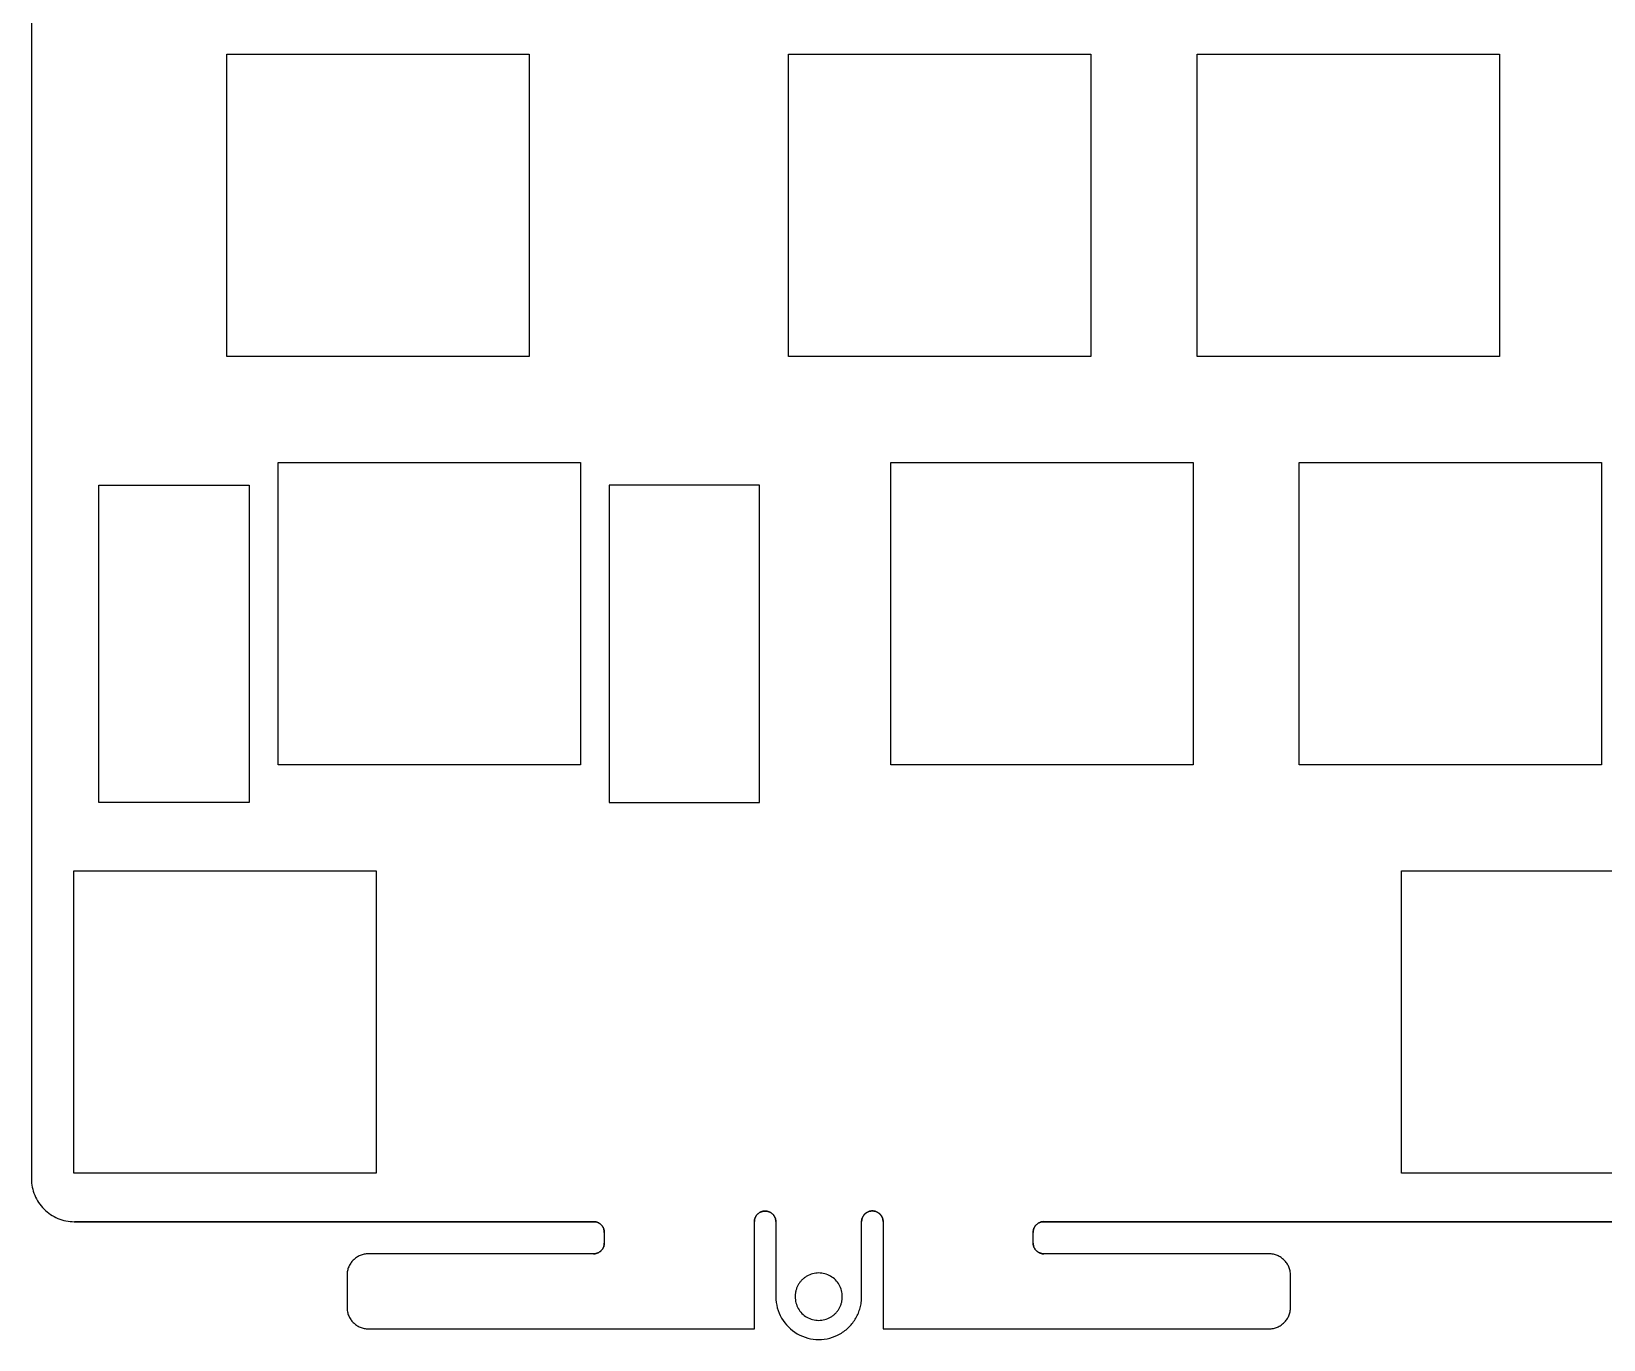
# Model space of a CAD drawing. Extents: x 138 to 423, y -449 to -343.
# Drawn here: x 138.2 to 211.5, y -449.4 to -388.3 of the extents above; entities that cross this region are included whole.
import ezdxf

# ---------------------------------------------------------------- set-up
doc = ezdxf.new("R2010")
doc.units = 0
doc.layers.add('BLACK', color=7, linetype='CONTINUOUS')

msp = doc.modelspace()

# ---------------------------------------------------------------- linework, layer by layer
at = {"layer": 'BLACK', "linetype": 'CONTINUOUS'}
for p, q in [((138.2, -350.781), (138.2, -441.852)), ((138.201, -350.781), (138.201, -441.85)), ((147.319, -403.495), (147.319, -389.395)), ((147.319, -389.395), (161.419, -389.395)), ((161.419, -389.395), (161.419, -403.495)), ((173.513, -389.395), (187.613, -389.395)), ((173.513, -403.495), (173.513, -389.395)), ((187.613, -389.395), (187.613, -403.495)), ((192.563, -403.495), (192.563, -389.395)), ((192.563, -389.395), (206.663, -389.395)), ((206.663, -389.395), (206.663, -403.495)), ((161.419, -403.495), (147.319, -403.495)), ((187.613, -403.495), (173.513, -403.495)), ((206.663, -403.495), (192.563, -403.495)), ((149.7, -408.445), (163.8, -408.445)), ((149.7, -422.545), (149.7, -408.445)), ((163.8, -408.445), (163.8, -422.545)), ((178.275, -408.445), (192.375, -408.445)), ((178.275, -422.545), (178.275, -408.445)), ((192.375, -408.445), (192.375, -422.545)), ((197.325, -422.545), (197.325, -408.445)), ((197.325, -408.445), (211.425, -408.445)), ((211.425, -408.445), (211.425, -422.545)), ((141.35, -409.495), (148.35, -409.495)), ((141.35, -424.295), (141.35, -409.495)), ((148.35, -409.495), (148.35, -424.295)), ((165.15, -409.495), (165.15, -424.295)), ((172.15, -409.495), (165.15, -409.495)), ((172.15, -424.295), (172.15, -409.495)), ((163.8, -422.545), (149.7, -422.545)), ((192.375, -422.545), (178.275, -422.545)), ((211.425, -422.545), (197.325, -422.545)), ((148.35, -424.295), (141.35, -424.295)), ((165.15, -424.295), (172.15, -424.295)), ((140.175, -427.495), (154.275, -427.495)), ((140.175, -441.595), (140.175, -427.495)), ((154.275, -427.495), (154.275, -441.595)), ((202.088, -427.495), (216.188, -427.495)), ((202.088, -441.595), (202.088, -427.495)), ((138.2, -441.852), (138.202, -441.951)), ((138.2, -441.852), (138.202, -441.951)), ((138.202, -441.951), (138.21, -442.049)), ((138.202, -441.951), (138.21, -442.049)), ((138.21, -442.049), (138.222, -442.147)), ((138.21, -442.049), (138.222, -442.147)), ((154.275, -441.595), (140.175, -441.595)), ((216.188, -441.595), (202.088, -441.595)), ((138.222, -442.147), (138.239, -442.244)), ((138.222, -442.147), (138.239, -442.244)), ((138.239, -442.244), (138.26, -442.339)), ((138.239, -442.244), (138.26, -442.339)), ((138.26, -442.339), (138.286, -442.433)), ((138.26, -442.339), (138.286, -442.433)), ((138.286, -442.433), (138.317, -442.526)), ((138.286, -442.433), (138.317, -442.526)), ((138.317, -442.526), (138.352, -442.617)), ((138.317, -442.526), (138.352, -442.617)), ((138.352, -442.617), (138.392, -442.706)), ((138.352, -442.617), (138.392, -442.706)), ((138.392, -442.706), (138.436, -442.793)), ((138.392, -442.706), (138.436, -442.793)), ((138.436, -442.793), (138.484, -442.878)), ((138.436, -442.793), (138.484, -442.878)), ((138.484, -442.878), (138.536, -442.961)), ((138.484, -442.878), (138.536, -442.961)), ((138.536, -442.961), (138.592, -443.041)), ((138.536, -442.961), (138.592, -443.041)), ((138.592, -443.041), (138.653, -443.119)), ((138.592, -443.041), (138.653, -443.119)), ((138.653, -443.119), (138.717, -443.194)), ((138.653, -443.119), (138.717, -443.194)), ((138.717, -443.194), (138.786, -443.266)), ((138.717, -443.194), (138.786, -443.266)), ((138.786, -443.266), (138.858, -443.334)), ((138.786, -443.266), (138.858, -443.334)), ((138.858, -443.334), (138.932, -443.399)), ((138.858, -443.334), (138.932, -443.399)), ((138.932, -443.399), (139.01, -443.459)), ((138.932, -443.399), (139.01, -443.459)), ((139.01, -443.459), (139.09, -443.516)), ((139.01, -443.459), (139.09, -443.516)), ((139.09, -443.516), (139.173, -443.568)), ((139.09, -443.516), (139.173, -443.568)), ((139.173, -443.568), (139.258, -443.616)), ((139.173, -443.568), (139.258, -443.616)), ((171.991, -443.594), (172.004, -443.574)), ((172.004, -443.574), (171.991, -443.594)), ((172.018, -443.554), (172.004, -443.574)), ((172.004, -443.574), (172.018, -443.554)), ((172.018, -443.554), (172.033, -443.536)), ((172.033, -443.536), (172.018, -443.554)), ((172.033, -443.536), (172.049, -443.518)), ((172.049, -443.518), (172.033, -443.536)), ((172.049, -443.518), (172.065, -443.501)), ((172.066, -443.501), (172.049, -443.518)), ((172.065, -443.501), (172.083, -443.484)), ((172.083, -443.484), (172.066, -443.501)), ((172.083, -443.484), (172.101, -443.469)), ((172.101, -443.469), (172.083, -443.484)), ((172.12, -443.454), (172.101, -443.469)), ((172.101, -443.469), (172.12, -443.454)), ((172.12, -443.454), (172.139, -443.44)), ((172.139, -443.44), (172.12, -443.454)), ((172.139, -443.44), (172.159, -443.427)), ((172.16, -443.428), (172.139, -443.44)), ((172.159, -443.427), (172.18, -443.416)), ((172.18, -443.416), (172.16, -443.428)), ((172.202, -443.405), (172.18, -443.416)), ((172.18, -443.416), (172.202, -443.405)), ((172.224, -443.395), (172.202, -443.405)), ((172.202, -443.405), (172.224, -443.395)), ((172.246, -443.386), (172.224, -443.395)), ((172.224, -443.395), (172.246, -443.386)), ((172.27, -443.378), (172.246, -443.386)), ((172.246, -443.386), (172.269, -443.378)), ((172.269, -443.378), (172.293, -443.372)), ((172.293, -443.372), (172.27, -443.378)), ((172.317, -443.366), (172.293, -443.372)), ((172.293, -443.372), (172.317, -443.366)), ((172.342, -443.362), (172.317, -443.366)), ((172.317, -443.366), (172.341, -443.362)), ((172.341, -443.362), (172.366, -443.359)), ((172.366, -443.359), (172.342, -443.362)), ((172.392, -443.357), (172.366, -443.359)), ((172.366, -443.359), (172.391, -443.357)), ((172.391, -443.357), (172.417, -443.356)), ((172.417, -443.356), (172.392, -443.357)), ((172.417, -443.356), (172.443, -443.357)), ((172.443, -443.357), (172.417, -443.356)), ((172.443, -443.357), (172.468, -443.359)), ((172.468, -443.359), (172.443, -443.357)), ((172.493, -443.362), (172.468, -443.359)), ((172.468, -443.359), (172.493, -443.362)), ((172.493, -443.362), (172.517, -443.366)), ((172.517, -443.366), (172.493, -443.362)), ((172.517, -443.366), (172.541, -443.372)), ((172.541, -443.372), (172.517, -443.366)), ((172.565, -443.378), (172.541, -443.372)), ((172.541, -443.372), (172.565, -443.378)), ((172.565, -443.378), (172.588, -443.386)), ((172.588, -443.386), (172.565, -443.378)), ((172.61, -443.395), (172.588, -443.386)), ((172.588, -443.386), (172.61, -443.395)), ((172.632, -443.405), (172.61, -443.395)), ((172.61, -443.395), (172.632, -443.405)), ((172.654, -443.416), (172.632, -443.405)), ((172.632, -443.405), (172.654, -443.416)), ((172.675, -443.428), (172.654, -443.416)), ((172.654, -443.416), (172.675, -443.427)), ((172.675, -443.427), (172.695, -443.44)), ((172.695, -443.44), (172.675, -443.428)), ((172.695, -443.44), (172.714, -443.454)), ((172.714, -443.454), (172.695, -443.44)), ((172.714, -443.454), (172.733, -443.469)), ((172.733, -443.469), (172.714, -443.454)), ((172.751, -443.484), (172.733, -443.469)), ((172.733, -443.469), (172.751, -443.484)), ((172.769, -443.501), (172.751, -443.484)), ((172.751, -443.484), (172.769, -443.501)), ((172.769, -443.501), (172.785, -443.518)), ((172.785, -443.518), (172.769, -443.501)), ((172.801, -443.536), (172.785, -443.518)), ((172.785, -443.518), (172.801, -443.536)), ((172.801, -443.536), (172.816, -443.554)), ((172.816, -443.554), (172.801, -443.536)), ((172.816, -443.554), (172.83, -443.574)), ((172.83, -443.574), (172.816, -443.554)), ((172.843, -443.594), (172.83, -443.574)), ((172.83, -443.574), (172.843, -443.594)), ((176.984, -443.6), (177.001, -443.573)), ((177.001, -443.573), (176.992, -443.587)), ((177.001, -443.573), (177.02, -443.547)), ((177.01, -443.56), (177.001, -443.573)), ((177.02, -443.547), (177.01, -443.56)), ((177.02, -443.547), (177.041, -443.521)), ((177.03, -443.534), (177.02, -443.547)), ((177.041, -443.522), (177.03, -443.534)), ((177.041, -443.521), (177.063, -443.498)), ((177.051, -443.509), (177.041, -443.522)), ((177.063, -443.498), (177.051, -443.509)), ((177.063, -443.498), (177.087, -443.475)), ((177.074, -443.486), (177.063, -443.498)), ((177.087, -443.475), (177.074, -443.486)), ((177.087, -443.475), (177.112, -443.454)), ((177.099, -443.465), (177.087, -443.475)), ((177.112, -443.454), (177.099, -443.465)), ((177.112, -443.454), (177.139, -443.435)), ((177.125, -443.445), (177.112, -443.454)), ((177.139, -443.435), (177.125, -443.445)), ((177.139, -443.435), (177.167, -443.417)), ((177.153, -443.426), (177.139, -443.435)), ((177.167, -443.418), (177.153, -443.426)), ((177.197, -443.402), (177.167, -443.418)), ((177.167, -443.417), (177.197, -443.402)), ((177.197, -443.402), (177.227, -443.388)), ((177.227, -443.388), (177.197, -443.402)), ((177.227, -443.388), (177.257, -443.377)), ((177.257, -443.377), (177.227, -443.388)), ((177.289, -443.367), (177.257, -443.377)), ((177.257, -443.377), (177.289, -443.367)), ((177.289, -443.367), (177.32, -443.36)), ((177.32, -443.36), (177.289, -443.367)), ((177.353, -443.355), (177.32, -443.36)), ((177.32, -443.36), (177.353, -443.355)), ((177.353, -443.355), (177.385, -443.352)), ((177.385, -443.352), (177.353, -443.355)), ((177.385, -443.352), (177.417, -443.35)), ((177.417, -443.351), (177.385, -443.352)), ((177.417, -443.35), (177.449, -443.352)), ((177.449, -443.352), (177.417, -443.351)), ((177.482, -443.355), (177.449, -443.352)), ((177.449, -443.352), (177.482, -443.355)), ((177.482, -443.355), (177.514, -443.36)), ((177.514, -443.36), (177.482, -443.355)), ((177.514, -443.36), (177.545, -443.367)), ((177.545, -443.367), (177.514, -443.36)), ((177.577, -443.377), (177.545, -443.367)), ((177.545, -443.367), (177.577, -443.377)), ((177.608, -443.388), (177.577, -443.377)), ((177.577, -443.377), (177.608, -443.388)), ((177.608, -443.388), (177.638, -443.402)), ((177.638, -443.402), (177.608, -443.388)), ((177.638, -443.402), (177.667, -443.417)), ((177.667, -443.418), (177.638, -443.402)), ((177.667, -443.417), (177.681, -443.426)), ((177.695, -443.435), (177.667, -443.418)), ((177.681, -443.426), (177.695, -443.435)), ((177.695, -443.435), (177.709, -443.444)), ((177.722, -443.454), (177.695, -443.435)), ((177.709, -443.444), (177.722, -443.454)), ((177.748, -443.475), (177.722, -443.454)), ((177.722, -443.454), (177.735, -443.465)), ((177.735, -443.465), (177.748, -443.475)), ((177.748, -443.475), (177.76, -443.486)), ((177.771, -443.498), (177.748, -443.475)), ((177.76, -443.486), (177.771, -443.498)), ((177.771, -443.498), (177.783, -443.509)), ((177.794, -443.522), (177.771, -443.498)), ((177.783, -443.509), (177.794, -443.521)), ((177.794, -443.521), (177.804, -443.534)), ((177.814, -443.547), (177.794, -443.522)), ((177.804, -443.534), (177.814, -443.547)), ((177.814, -443.547), (177.824, -443.56)), ((177.833, -443.573), (177.814, -443.547)), ((177.824, -443.56), (177.833, -443.573)), ((177.85, -443.601), (177.833, -443.573)), ((177.833, -443.573), (177.842, -443.587)), ((139.258, -443.616), (139.345, -443.66)), ((139.258, -443.616), (139.345, -443.66)), ((139.345, -443.66), (139.435, -443.699)), ((139.345, -443.66), (139.435, -443.699)), ((139.435, -443.699), (139.526, -443.734)), ((139.435, -443.699), (139.526, -443.734)), ((139.526, -443.734), (139.618, -443.765)), ((139.526, -443.734), (139.618, -443.765)), ((139.618, -443.765), (139.712, -443.791)), ((139.618, -443.765), (139.712, -443.791)), ((139.712, -443.791), (139.808, -443.813)), ((139.712, -443.791), (139.808, -443.813)), ((139.808, -443.813), (139.905, -443.83)), ((139.808, -443.813), (139.905, -443.83)), ((139.905, -443.83), (140.002, -443.842)), ((139.905, -443.83), (140.002, -443.842)), ((140.002, -443.842), (140.101, -443.849)), ((140.002, -443.842), (140.101, -443.849)), ((140.101, -443.849), (140.2, -443.852)), ((140.101, -443.849), (140.2, -443.852)), ((140.2, -443.852), (164.417, -443.852)), ((140.201, -443.851), (164.418, -443.851)), ((164.417, -443.852), (164.443, -443.852)), ((164.443, -443.852), (164.417, -443.852)), ((164.443, -443.852), (164.468, -443.854)), ((164.468, -443.854), (164.443, -443.852)), ((164.468, -443.854), (164.493, -443.857)), ((164.493, -443.857), (164.468, -443.854)), ((164.518, -443.862), (164.493, -443.857)), ((164.493, -443.857), (164.518, -443.862)), ((164.542, -443.867), (164.518, -443.862)), ((164.518, -443.862), (164.542, -443.867)), ((164.542, -443.867), (164.566, -443.874)), ((164.566, -443.874), (164.542, -443.867)), ((164.566, -443.874), (164.589, -443.882)), ((164.589, -443.882), (164.566, -443.874)), ((164.589, -443.882), (164.612, -443.891)), ((164.612, -443.891), (164.589, -443.882)), ((164.612, -443.891), (164.634, -443.901)), ((164.634, -443.901), (164.612, -443.891)), ((164.655, -443.912), (164.634, -443.901)), ((164.634, -443.901), (164.655, -443.912)), ((164.655, -443.912), (164.676, -443.924)), ((164.676, -443.924), (164.655, -443.912)), ((164.697, -443.937), (164.676, -443.924)), ((164.676, -443.924), (164.696, -443.937)), ((164.696, -443.937), (164.716, -443.951)), ((164.716, -443.951), (164.697, -443.937)), ((164.716, -443.951), (164.735, -443.966)), ((164.735, -443.966), (164.716, -443.951)), ((164.735, -443.966), (164.753, -443.981)), ((164.753, -443.981), (164.735, -443.966)), ((164.753, -443.981), (164.77, -443.998)), ((164.771, -443.998), (164.753, -443.981)), ((164.77, -443.998), (164.787, -444.015)), ((164.787, -444.015), (164.771, -443.998)), ((164.803, -444.033), (164.787, -444.015)), ((164.787, -444.015), (164.803, -444.033)), ((164.818, -444.052), (164.803, -444.033)), ((164.803, -444.033), (164.818, -444.052)), ((164.818, -444.052), (164.832, -444.072)), ((164.832, -444.072), (164.818, -444.052)), ((164.845, -444.092), (164.832, -444.072)), ((164.832, -444.072), (164.845, -444.092)), ((164.857, -444.113), (164.845, -444.092)), ((164.845, -444.092), (164.857, -444.113)), ((164.868, -444.135), (164.857, -444.113)), ((164.857, -444.113), (164.868, -444.135)), ((164.868, -444.135), (164.878, -444.157)), ((164.878, -444.157), (164.868, -444.135)), ((164.878, -444.157), (164.887, -444.18)), ((164.887, -444.18), (164.878, -444.157)), ((164.895, -444.203), (164.887, -444.18)), ((164.887, -444.18), (164.894, -444.203)), ((164.894, -444.203), (164.901, -444.227)), ((164.901, -444.227), (164.895, -444.203)), ((164.901, -444.227), (164.907, -444.251)), ((164.907, -444.251), (164.901, -444.227)), ((164.911, -444.275), (164.907, -444.251)), ((164.907, -444.251), (164.911, -444.275)), ((164.915, -444.3), (164.911, -444.275)), ((164.911, -444.275), (164.914, -444.3)), ((164.914, -444.3), (164.916, -444.326)), ((164.916, -444.326), (164.915, -444.3)), ((171.917, -443.85), (171.918, -443.825)), ((171.918, -443.825), (171.917, -443.851)), ((171.917, -448.85), (171.917, -443.85)), ((171.917, -448.851), (171.917, -443.851)), ((171.92, -443.8), (171.918, -443.825)), ((171.918, -443.825), (171.92, -443.8)), ((171.92, -443.8), (171.924, -443.775)), ((171.924, -443.775), (171.92, -443.8)), ((171.928, -443.751), (171.924, -443.775)), ((171.924, -443.775), (171.928, -443.751)), ((171.934, -443.727), (171.928, -443.751)), ((171.928, -443.751), (171.934, -443.727)), ((171.934, -443.727), (171.941, -443.703)), ((171.941, -443.703), (171.934, -443.727)), ((171.941, -443.703), (171.949, -443.68)), ((171.949, -443.68), (171.941, -443.703)), ((171.949, -443.68), (171.958, -443.658)), ((171.958, -443.658), (171.949, -443.68)), ((171.968, -443.636), (171.958, -443.658)), ((171.958, -443.658), (171.968, -443.636)), ((171.968, -443.636), (171.979, -443.614)), ((171.979, -443.615), (171.968, -443.636)), ((171.979, -443.614), (171.991, -443.594)), ((171.991, -443.594), (171.979, -443.615)), ((172.855, -443.615), (172.843, -443.594)), ((172.843, -443.594), (172.855, -443.614)), ((172.855, -443.614), (172.866, -443.636)), ((172.866, -443.636), (172.855, -443.615)), ((172.866, -443.636), (172.876, -443.658)), ((172.876, -443.658), (172.866, -443.636)), ((172.885, -443.68), (172.876, -443.658)), ((172.876, -443.658), (172.885, -443.68)), ((172.893, -443.703), (172.885, -443.68)), ((172.885, -443.68), (172.893, -443.703)), ((172.9, -443.727), (172.893, -443.703)), ((172.893, -443.703), (172.9, -443.727)), ((172.9, -443.727), (172.906, -443.751)), ((172.906, -443.751), (172.9, -443.727)), ((172.906, -443.751), (172.91, -443.775)), ((172.911, -443.775), (172.906, -443.751)), ((172.91, -443.775), (172.914, -443.8)), ((172.914, -443.8), (172.911, -443.775)), ((172.916, -443.825), (172.914, -443.8)), ((172.914, -443.8), (172.916, -443.825)), ((172.916, -443.825), (172.917, -443.85)), ((172.917, -443.851), (172.916, -443.825)), ((172.917, -443.85), (172.917, -447.351)), ((172.917, -443.851), (172.917, -447.351)), ((176.917, -443.85), (176.918, -443.817)), ((176.918, -443.817), (176.917, -443.834)), ((176.917, -443.834), (176.917, -443.851)), ((176.917, -447.351), (176.917, -443.85)), ((176.917, -447.351), (176.917, -443.851)), ((176.918, -443.817), (176.921, -443.784)), ((176.92, -443.801), (176.918, -443.817)), ((176.922, -443.784), (176.92, -443.801)), ((176.921, -443.784), (176.927, -443.752)), ((176.924, -443.768), (176.922, -443.784)), ((176.927, -443.752), (176.924, -443.768)), ((176.927, -443.752), (176.934, -443.72)), ((176.93, -443.736), (176.927, -443.752)), ((176.934, -443.72), (176.93, -443.736)), ((176.934, -443.72), (176.944, -443.689)), ((176.939, -443.704), (176.934, -443.72)), ((176.944, -443.689), (176.939, -443.704)), ((176.944, -443.689), (176.955, -443.658)), ((176.949, -443.674), (176.944, -443.689)), ((176.955, -443.659), (176.949, -443.674)), ((176.955, -443.658), (176.969, -443.629)), ((176.962, -443.644), (176.955, -443.659)), ((176.969, -443.629), (176.962, -443.644)), ((176.969, -443.629), (176.984, -443.6)), ((176.976, -443.615), (176.969, -443.629)), ((176.984, -443.601), (176.976, -443.615)), ((176.992, -443.587), (176.984, -443.601)), ((177.842, -443.587), (177.85, -443.6)), ((177.85, -443.6), (177.858, -443.615)), ((177.865, -443.629), (177.85, -443.601)), ((177.858, -443.615), (177.865, -443.629)), ((177.865, -443.629), (177.872, -443.644)), ((177.879, -443.659), (177.865, -443.629)), ((177.872, -443.644), (177.879, -443.658)), ((177.879, -443.658), (177.885, -443.674)), ((177.89, -443.689), (177.879, -443.659)), ((177.885, -443.674), (177.89, -443.689)), ((177.89, -443.689), (177.895, -443.704)), ((177.9, -443.72), (177.89, -443.689)), ((177.895, -443.704), (177.9, -443.72)), ((177.9, -443.72), (177.904, -443.736)), ((177.907, -443.752), (177.9, -443.72)), ((177.904, -443.736), (177.907, -443.752)), ((177.913, -443.784), (177.907, -443.752)), ((177.907, -443.752), (177.91, -443.768)), ((177.91, -443.768), (177.913, -443.784)), ((177.913, -443.784), (177.915, -443.801)), ((177.916, -443.817), (177.913, -443.784)), ((177.915, -443.801), (177.916, -443.817)), ((177.917, -443.851), (177.916, -443.817)), ((177.916, -443.817), (177.917, -443.834)), ((177.917, -443.834), (177.917, -443.85)), ((177.917, -443.85), (177.917, -448.85)), ((177.917, -443.851), (177.917, -448.851)), ((184.918, -444.326), (184.92, -444.3)), ((184.92, -444.3), (184.918, -444.326)), ((184.923, -444.275), (184.92, -444.3)), ((184.92, -444.3), (184.923, -444.275)), ((184.923, -444.275), (184.927, -444.251)), ((184.927, -444.251), (184.923, -444.275)), ((184.933, -444.226), (184.927, -444.251)), ((184.927, -444.251), (184.933, -444.227)), ((184.933, -444.227), (184.94, -444.203)), ((184.939, -444.203), (184.933, -444.226)), ((184.947, -444.179), (184.939, -444.203)), ((184.94, -444.203), (184.947, -444.18)), ((184.956, -444.157), (184.947, -444.179)), ((184.947, -444.18), (184.956, -444.157)), ((184.966, -444.135), (184.956, -444.157)), ((184.956, -444.157), (184.966, -444.135)), ((184.966, -444.135), (184.978, -444.113)), ((184.977, -444.113), (184.966, -444.135)), ((184.989, -444.092), (184.977, -444.113)), ((184.978, -444.113), (184.99, -444.092)), ((185.002, -444.072), (184.989, -444.092)), ((184.99, -444.092), (185.003, -444.072)), ((185.016, -444.052), (185.002, -444.072)), ((185.003, -444.072), (185.016, -444.052)), ((185.031, -444.033), (185.016, -444.052)), ((185.016, -444.052), (185.031, -444.033)), ((185.031, -444.033), (185.047, -444.015)), ((185.047, -444.015), (185.031, -444.033)), ((185.063, -443.998), (185.047, -444.015)), ((185.047, -444.015), (185.064, -443.998)), ((185.081, -443.981), (185.063, -443.998)), ((185.064, -443.998), (185.081, -443.981)), ((185.099, -443.966), (185.081, -443.981)), ((185.081, -443.981), (185.099, -443.966)), ((185.118, -443.951), (185.099, -443.966)), ((185.099, -443.966), (185.118, -443.951)), ((185.118, -443.951), (185.138, -443.937)), ((185.137, -443.937), (185.118, -443.951)), ((185.158, -443.924), (185.137, -443.937)), ((185.138, -443.937), (185.158, -443.924)), ((185.179, -443.912), (185.158, -443.924)), ((185.158, -443.924), (185.179, -443.912)), ((185.179, -443.912), (185.2, -443.901)), ((185.2, -443.901), (185.179, -443.912)), ((185.2, -443.901), (185.223, -443.891)), ((185.222, -443.891), (185.2, -443.901)), ((185.245, -443.882), (185.222, -443.891)), ((185.223, -443.891), (185.245, -443.882)), ((185.245, -443.882), (185.268, -443.874)), ((185.268, -443.874), (185.245, -443.882)), ((185.268, -443.874), (185.292, -443.867)), ((185.292, -443.867), (185.268, -443.874)), ((185.316, -443.862), (185.292, -443.867)), ((185.292, -443.867), (185.316, -443.862)), ((185.341, -443.857), (185.316, -443.862)), ((185.316, -443.862), (185.341, -443.857)), ((185.341, -443.857), (185.366, -443.854)), ((185.366, -443.854), (185.341, -443.857)), ((185.366, -443.854), (185.391, -443.852)), ((185.391, -443.852), (185.366, -443.854)), ((185.417, -443.851), (185.391, -443.852)), ((185.391, -443.852), (185.417, -443.852)), ((185.417, -443.852), (230.45, -443.852)), ((185.418, -443.851), (230.45, -443.851)), ((164.868, -445.067), (164.878, -445.045)), ((164.878, -445.045), (164.868, -445.067)), ((164.887, -445.022), (164.878, -445.045)), ((164.878, -445.045), (164.887, -445.022)), ((164.894, -444.999), (164.887, -445.022)), ((164.887, -445.022), (164.895, -444.999)), ((164.901, -444.975), (164.894, -444.999)), ((164.895, -444.999), (164.901, -444.975)), ((164.901, -444.975), (164.907, -444.951)), ((164.907, -444.951), (164.901, -444.975)), ((164.907, -444.951), (164.911, -444.927)), ((164.911, -444.927), (164.907, -444.951)), ((164.911, -444.927), (164.915, -444.902)), ((164.914, -444.902), (164.911, -444.927)), ((164.916, -444.876), (164.914, -444.902)), ((164.915, -444.902), (164.916, -444.876)), ((164.916, -444.326), (164.917, -444.351)), ((164.917, -444.351), (164.916, -444.326)), ((164.916, -444.876), (164.917, -444.851)), ((164.917, -444.851), (164.916, -444.876)), ((164.917, -444.351), (164.917, -444.851)), ((164.918, -444.351), (164.918, -444.851)), ((184.917, -444.351), (184.918, -444.326)), ((184.918, -444.326), (184.917, -444.351)), ((184.917, -444.851), (184.917, -444.351)), ((184.918, -444.876), (184.917, -444.851)), ((184.917, -444.851), (184.918, -444.876)), ((184.918, -444.851), (184.918, -444.351)), ((184.92, -444.902), (184.918, -444.876)), ((184.918, -444.876), (184.92, -444.902)), ((184.92, -444.902), (184.923, -444.927)), ((184.923, -444.927), (184.92, -444.902)), ((184.927, -444.951), (184.923, -444.927)), ((184.923, -444.927), (184.927, -444.951)), ((184.927, -444.951), (184.933, -444.975)), ((184.933, -444.975), (184.927, -444.951)), ((184.933, -444.975), (184.939, -444.999)), ((184.94, -444.999), (184.933, -444.975)), ((184.939, -444.999), (184.947, -445.022)), ((184.947, -445.022), (184.94, -444.999)), ((184.947, -445.022), (184.956, -445.045)), ((184.956, -445.045), (184.947, -445.022)), ((184.956, -445.045), (184.966, -445.067)), ((184.966, -445.067), (184.956, -445.045)), ((153.116, -445.752), (153.088, -445.791)), ((153.116, -445.752), (153.088, -445.791)), ((153.145, -445.714), (153.116, -445.752)), ((153.145, -445.714), (153.116, -445.752)), ((153.177, -445.678), (153.145, -445.714)), ((153.177, -445.678), (153.145, -445.714)), ((153.21, -445.643), (153.177, -445.678)), ((153.21, -445.643), (153.177, -445.678)), ((153.245, -445.61), (153.21, -445.643)), ((153.245, -445.61), (153.21, -445.643)), ((153.281, -445.579), (153.245, -445.61)), ((153.281, -445.579), (153.245, -445.61)), ((153.319, -445.549), (153.281, -445.579)), ((153.319, -445.549), (153.281, -445.579)), ((153.358, -445.521), (153.319, -445.549)), ((153.358, -445.521), (153.319, -445.549)), ((153.398, -445.495), (153.358, -445.521)), ((153.399, -445.495), (153.358, -445.521)), ((153.44, -445.471), (153.398, -445.495)), ((153.44, -445.471), (153.399, -445.495)), ((153.483, -445.449), (153.44, -445.471)), ((153.484, -445.449), (153.44, -445.471)), ((153.528, -445.429), (153.483, -445.449)), ((153.528, -445.429), (153.484, -445.449)), ((153.573, -445.411), (153.528, -445.429)), ((153.573, -445.411), (153.528, -445.429)), ((153.62, -445.395), (153.573, -445.411)), ((153.62, -445.395), (153.573, -445.411)), ((153.667, -445.382), (153.62, -445.395)), ((153.667, -445.382), (153.62, -445.395)), ((153.715, -445.371), (153.667, -445.382)), ((153.716, -445.371), (153.667, -445.382)), ((153.765, -445.362), (153.715, -445.371)), ((153.765, -445.362), (153.716, -445.371)), ((153.815, -445.356), (153.765, -445.362)), ((153.815, -445.356), (153.765, -445.362)), ((153.866, -445.352), (153.815, -445.356)), ((153.866, -445.352), (153.815, -445.356)), ((153.917, -445.351), (153.866, -445.352)), ((153.917, -445.351), (153.866, -445.352)), ((164.417, -445.351), (153.917, -445.351)), ((164.418, -445.351), (153.917, -445.351)), ((164.443, -445.35), (164.417, -445.351)), ((164.417, -445.351), (164.443, -445.35)), ((164.468, -445.348), (164.443, -445.35)), ((164.443, -445.35), (164.468, -445.348)), ((164.468, -445.348), (164.493, -445.345)), ((164.493, -445.345), (164.468, -445.348)), ((164.493, -445.345), (164.518, -445.34)), ((164.518, -445.34), (164.493, -445.345)), ((164.518, -445.34), (164.542, -445.335)), ((164.542, -445.335), (164.518, -445.34)), ((164.566, -445.328), (164.542, -445.335)), ((164.542, -445.335), (164.566, -445.328)), ((164.566, -445.328), (164.589, -445.32)), ((164.589, -445.32), (164.566, -445.328)), ((164.612, -445.311), (164.589, -445.32)), ((164.589, -445.32), (164.612, -445.311)), ((164.634, -445.301), (164.612, -445.311)), ((164.612, -445.311), (164.634, -445.301)), ((164.655, -445.29), (164.634, -445.301)), ((164.634, -445.301), (164.655, -445.29)), ((164.676, -445.278), (164.655, -445.29)), ((164.655, -445.29), (164.676, -445.278)), ((164.676, -445.278), (164.697, -445.265)), ((164.696, -445.265), (164.676, -445.278)), ((164.716, -445.251), (164.696, -445.265)), ((164.697, -445.265), (164.716, -445.251)), ((164.735, -445.236), (164.716, -445.251)), ((164.716, -445.251), (164.735, -445.236)), ((164.735, -445.236), (164.753, -445.221)), ((164.753, -445.221), (164.735, -445.236)), ((164.77, -445.204), (164.753, -445.221)), ((164.753, -445.221), (164.771, -445.204)), ((164.787, -445.187), (164.77, -445.204)), ((164.771, -445.204), (164.787, -445.187)), ((164.787, -445.187), (164.803, -445.169)), ((164.803, -445.169), (164.787, -445.187)), ((164.818, -445.15), (164.803, -445.169)), ((164.803, -445.169), (164.818, -445.15)), ((164.818, -445.15), (164.832, -445.13)), ((164.832, -445.13), (164.818, -445.15)), ((164.832, -445.13), (164.845, -445.11)), ((164.845, -445.11), (164.832, -445.13)), ((164.845, -445.11), (164.857, -445.089)), ((164.857, -445.089), (164.845, -445.11)), ((164.868, -445.067), (164.857, -445.089)), ((164.857, -445.089), (164.868, -445.067)), ((184.978, -445.089), (184.966, -445.067)), ((184.966, -445.067), (184.977, -445.089)), ((184.977, -445.089), (184.989, -445.11)), ((184.99, -445.11), (184.978, -445.089)), ((184.989, -445.11), (185.002, -445.13)), ((185.003, -445.13), (184.99, -445.11)), ((185.002, -445.13), (185.016, -445.15)), ((185.016, -445.15), (185.003, -445.13)), ((185.016, -445.15), (185.031, -445.169)), ((185.031, -445.169), (185.016, -445.15)), ((185.031, -445.169), (185.047, -445.187)), ((185.047, -445.187), (185.031, -445.169)), ((185.064, -445.204), (185.047, -445.187)), ((185.047, -445.187), (185.063, -445.204)), ((185.063, -445.204), (185.081, -445.221)), ((185.081, -445.221), (185.064, -445.204)), ((185.081, -445.221), (185.099, -445.236)), ((185.099, -445.236), (185.081, -445.221)), ((185.118, -445.251), (185.099, -445.236)), ((185.099, -445.236), (185.118, -445.251)), ((185.118, -445.251), (185.137, -445.265)), ((185.138, -445.265), (185.118, -445.251)), ((185.137, -445.265), (185.158, -445.278)), ((185.158, -445.278), (185.138, -445.265)), ((185.158, -445.278), (185.179, -445.29)), ((185.179, -445.29), (185.158, -445.278)), ((185.179, -445.29), (185.2, -445.301)), ((185.2, -445.301), (185.179, -445.29)), ((185.223, -445.311), (185.2, -445.301)), ((185.2, -445.301), (185.222, -445.311)), ((185.222, -445.311), (185.245, -445.32)), ((185.245, -445.32), (185.223, -445.311)), ((185.268, -445.328), (185.245, -445.32)), ((185.245, -445.32), (185.268, -445.328)), ((185.268, -445.328), (185.292, -445.335)), ((185.292, -445.335), (185.268, -445.328)), ((185.292, -445.335), (185.316, -445.34)), ((185.316, -445.34), (185.292, -445.335)), ((185.341, -445.345), (185.316, -445.34)), ((185.316, -445.34), (185.341, -445.345)), ((185.341, -445.345), (185.366, -445.348)), ((185.366, -445.348), (185.341, -445.345)), ((185.366, -445.348), (185.391, -445.35)), ((185.391, -445.35), (185.366, -445.348)), ((185.417, -445.351), (185.391, -445.35)), ((185.391, -445.35), (185.417, -445.351)), ((195.917, -445.351), (185.417, -445.351)), ((195.917, -445.351), (185.418, -445.351)), ((195.969, -445.352), (195.917, -445.351)), ((195.969, -445.352), (195.917, -445.351)), ((196.02, -445.356), (195.969, -445.352)), ((196.02, -445.356), (195.969, -445.352)), ((196.07, -445.362), (196.02, -445.356)), ((196.07, -445.362), (196.02, -445.356)), ((196.119, -445.371), (196.07, -445.362)), ((196.119, -445.371), (196.07, -445.362)), ((196.167, -445.382), (196.119, -445.371)), ((196.167, -445.382), (196.119, -445.371)), ((196.215, -445.396), (196.167, -445.382)), ((196.215, -445.396), (196.167, -445.382)), ((196.261, -445.411), (196.215, -445.396)), ((196.261, -445.411), (196.215, -445.396)), ((196.306, -445.429), (196.261, -445.411)), ((196.306, -445.429), (196.261, -445.411)), ((196.351, -445.449), (196.306, -445.429)), ((196.351, -445.449), (196.306, -445.429)), ((196.394, -445.471), (196.351, -445.449)), ((196.394, -445.471), (196.351, -445.449)), ((196.436, -445.495), (196.394, -445.471)), ((196.436, -445.495), (196.394, -445.471)), ((196.476, -445.521), (196.436, -445.495)), ((196.476, -445.521), (196.436, -445.495)), ((196.516, -445.549), (196.476, -445.521)), ((196.516, -445.549), (196.476, -445.521)), ((196.553, -445.579), (196.516, -445.549)), ((196.553, -445.579), (196.516, -445.549)), ((196.59, -445.61), (196.553, -445.579)), ((196.59, -445.61), (196.553, -445.579)), ((196.624, -445.644), (196.59, -445.61)), ((196.624, -445.643), (196.59, -445.61)), ((196.657, -445.678), (196.624, -445.643)), ((196.657, -445.678), (196.624, -445.644)), ((196.689, -445.715), (196.657, -445.678)), ((196.689, -445.714), (196.657, -445.678)), ((196.718, -445.752), (196.689, -445.714)), ((196.718, -445.752), (196.689, -445.715)), ((196.746, -445.791), (196.718, -445.752)), ((196.746, -445.792), (196.718, -445.752)), ((152.918, -446.299), (152.917, -446.35)), ((152.918, -446.299), (152.917, -446.35)), ((152.917, -446.35), (152.917, -447.85)), ((152.917, -446.351), (152.917, -447.851)), ((152.922, -446.248), (152.918, -446.299)), ((152.922, -446.248), (152.918, -446.299)), ((152.929, -446.198), (152.922, -446.248)), ((152.929, -446.198), (152.922, -446.248)), ((152.937, -446.149), (152.929, -446.198)), ((152.937, -446.149), (152.929, -446.198)), ((152.949, -446.101), (152.937, -446.149)), ((152.949, -446.101), (152.937, -446.149)), ((152.962, -446.053), (152.949, -446.101)), ((152.962, -446.053), (152.949, -446.101)), ((152.978, -446.007), (152.962, -446.053)), ((152.978, -446.007), (152.962, -446.053)), ((152.996, -445.961), (152.978, -446.007)), ((152.996, -445.961), (152.978, -446.007)), ((153.016, -445.917), (152.996, -445.961)), ((153.016, -445.917), (152.996, -445.961)), ((153.038, -445.874), (153.016, -445.917)), ((153.038, -445.874), (153.016, -445.917)), ((153.062, -445.832), (153.038, -445.874)), ((153.062, -445.832), (153.038, -445.874)), ((153.088, -445.791), (153.062, -445.832)), ((153.088, -445.791), (153.062, -445.832)), ((174.216, -446.499), (174.188, -446.522)), ((174.216, -446.499), (174.188, -446.522)), ((174.244, -446.476), (174.216, -446.499)), ((174.244, -446.476), (174.216, -446.499)), ((174.274, -446.454), (174.244, -446.476)), ((174.274, -446.454), (174.244, -446.476)), ((174.303, -446.433), (174.274, -446.454)), ((174.303, -446.433), (174.274, -446.454)), ((174.334, -446.414), (174.303, -446.433)), ((174.334, -446.414), (174.303, -446.433)), ((174.366, -446.395), (174.334, -446.414)), ((174.366, -446.395), (174.334, -446.414)), ((174.431, -446.36), (174.366, -446.395)), ((174.431, -446.36), (174.366, -446.395)), ((174.497, -446.33), (174.431, -446.36)), ((174.497, -446.33), (174.431, -446.36)), ((174.565, -446.304), (174.497, -446.33)), ((174.565, -446.304), (174.497, -446.33)), ((174.634, -446.283), (174.565, -446.304)), ((174.634, -446.283), (174.565, -446.304)), ((174.704, -446.267), (174.634, -446.283)), ((174.704, -446.267), (174.634, -446.283)), ((174.775, -446.256), (174.704, -446.267)), ((174.775, -446.256), (174.704, -446.267)), ((174.846, -446.249), (174.775, -446.256)), ((174.846, -446.249), (174.775, -446.256)), ((174.917, -446.246), (174.846, -446.249)), ((174.917, -446.246), (174.846, -446.249)), ((174.988, -446.249), (174.917, -446.246)), ((174.988, -446.249), (174.917, -446.246)), ((175.059, -446.256), (174.988, -446.249)), ((175.059, -446.256), (174.988, -446.249)), ((175.13, -446.267), (175.059, -446.256)), ((175.13, -446.267), (175.059, -446.256)), ((175.2, -446.283), (175.13, -446.267)), ((175.2, -446.283), (175.13, -446.267)), ((175.269, -446.304), (175.2, -446.283)), ((175.269, -446.304), (175.2, -446.283)), ((175.337, -446.33), (175.269, -446.304)), ((175.337, -446.33), (175.269, -446.304)), ((175.403, -446.36), (175.337, -446.33)), ((175.403, -446.36), (175.337, -446.33)), ((175.468, -446.394), (175.403, -446.36)), ((175.468, -446.394), (175.403, -446.36)), ((175.53, -446.433), (175.468, -446.394)), ((175.53, -446.433), (175.468, -446.394)), ((175.59, -446.476), (175.53, -446.433)), ((175.59, -446.476), (175.53, -446.433)), ((175.645, -446.522), (175.59, -446.476)), ((175.645, -446.522), (175.59, -446.476)), ((196.772, -445.832), (196.746, -445.791)), ((196.772, -445.832), (196.746, -445.792)), ((196.796, -445.874), (196.772, -445.832)), ((196.796, -445.874), (196.772, -445.832)), ((196.818, -445.917), (196.796, -445.874)), ((196.818, -445.917), (196.796, -445.874)), ((196.839, -445.961), (196.818, -445.917)), ((196.839, -445.961), (196.818, -445.917)), ((196.856, -446.007), (196.839, -445.961)), ((196.856, -446.007), (196.839, -445.961)), ((196.872, -446.053), (196.856, -446.007)), ((196.872, -446.053), (196.856, -446.007)), ((196.886, -446.101), (196.872, -446.053)), ((196.886, -446.101), (196.872, -446.053)), ((196.897, -446.149), (196.886, -446.101)), ((196.897, -446.149), (196.886, -446.101)), ((196.906, -446.198), (196.897, -446.149)), ((196.906, -446.198), (196.897, -446.149)), ((196.912, -446.248), (196.906, -446.198)), ((196.912, -446.248), (196.906, -446.198)), ((196.916, -446.299), (196.912, -446.248)), ((196.916, -446.299), (196.912, -446.248)), ((196.917, -446.35), (196.916, -446.299)), ((196.917, -446.351), (196.916, -446.299)), ((196.917, -447.85), (196.917, -446.35)), ((196.917, -447.851), (196.917, -446.351)), ((173.822, -447.241), (173.819, -447.277)), ((173.822, -447.241), (173.819, -447.277)), ((173.826, -447.204), (173.822, -447.241)), ((173.826, -447.204), (173.822, -447.241)), ((173.832, -447.169), (173.826, -447.204)), ((173.832, -447.169), (173.826, -447.204)), ((173.838, -447.133), (173.832, -447.169)), ((173.838, -447.133), (173.832, -447.169)), ((173.846, -447.098), (173.838, -447.133)), ((173.846, -447.098), (173.838, -447.133)), ((173.854, -447.063), (173.846, -447.098)), ((173.854, -447.063), (173.846, -447.098)), ((173.864, -447.028), (173.854, -447.063)), ((173.864, -447.028), (173.854, -447.063)), ((173.875, -446.994), (173.864, -447.028)), ((173.875, -446.994), (173.864, -447.028)), ((173.887, -446.96), (173.875, -446.994)), ((173.887, -446.96), (173.875, -446.994)), ((173.9, -446.927), (173.887, -446.96)), ((173.9, -446.927), (173.887, -446.96)), ((173.914, -446.894), (173.9, -446.927)), ((173.914, -446.894), (173.9, -446.927)), ((173.93, -446.862), (173.914, -446.894)), ((173.93, -446.862), (173.914, -446.894)), ((173.946, -446.83), (173.93, -446.862)), ((173.946, -446.83), (173.93, -446.862)), ((173.963, -446.799), (173.946, -446.83)), ((173.963, -446.799), (173.946, -446.83)), ((173.981, -446.768), (173.963, -446.799)), ((173.981, -446.768), (173.963, -446.799)), ((174.001, -446.738), (173.981, -446.768)), ((174.001, -446.738), (173.981, -446.768)), ((174.021, -446.709), (174.001, -446.738)), ((174.021, -446.709), (174.001, -446.738)), ((174.042, -446.68), (174.021, -446.709)), ((174.042, -446.68), (174.021, -446.709)), ((174.064, -446.652), (174.042, -446.68)), ((174.064, -446.652), (174.042, -446.68)), ((174.087, -446.624), (174.064, -446.652)), ((174.087, -446.624), (174.064, -446.652)), ((174.111, -446.598), (174.087, -446.624)), ((174.111, -446.598), (174.087, -446.624)), ((174.136, -446.572), (174.111, -446.598)), ((174.136, -446.572), (174.111, -446.598)), ((174.162, -446.547), (174.136, -446.572)), ((174.162, -446.547), (174.136, -446.572)), ((174.188, -446.522), (174.162, -446.547)), ((174.188, -446.522), (174.162, -446.547)), ((175.698, -446.572), (175.645, -446.522)), ((175.698, -446.572), (175.645, -446.522)), ((175.747, -446.624), (175.698, -446.572)), ((175.747, -446.624), (175.698, -446.572)), ((175.792, -446.68), (175.747, -446.624)), ((175.792, -446.68), (175.747, -446.624)), ((175.833, -446.738), (175.792, -446.68)), ((175.833, -446.738), (175.792, -446.68)), ((175.871, -446.799), (175.833, -446.738)), ((175.871, -446.799), (175.833, -446.738)), ((175.904, -446.862), (175.871, -446.799)), ((175.904, -446.862), (175.871, -446.799)), ((175.934, -446.927), (175.904, -446.862)), ((175.934, -446.927), (175.904, -446.862)), ((175.959, -446.994), (175.934, -446.927)), ((175.959, -446.994), (175.934, -446.927)), ((175.98, -447.063), (175.959, -446.994)), ((175.98, -447.063), (175.959, -446.994)), ((175.996, -447.133), (175.98, -447.063)), ((175.996, -447.133), (175.98, -447.063)), ((176.008, -447.204), (175.996, -447.133)), ((176.008, -447.204), (175.996, -447.133)), ((176.015, -447.277), (176.008, -447.204)), ((176.015, -447.277), (176.008, -447.204)), ((152.917, -447.85), (152.918, -447.902)), ((152.917, -447.85), (152.918, -447.902)), ((152.918, -447.902), (152.922, -447.953)), ((152.918, -447.902), (152.922, -447.953)), ((152.922, -447.953), (152.929, -448.003)), ((152.922, -447.953), (152.929, -448.003)), ((172.917, -447.351), (172.922, -447.484)), ((172.917, -447.351), (172.921, -447.484)), ((172.921, -447.484), (172.935, -447.615)), ((172.922, -447.484), (172.935, -447.615)), ((172.935, -447.615), (172.956, -447.745)), ((172.935, -447.615), (172.956, -447.745)), ((172.956, -447.745), (172.986, -447.872)), ((172.956, -447.745), (172.986, -447.872)), ((172.986, -447.872), (173.024, -447.997)), ((172.986, -447.872), (173.024, -447.997)), ((173.818, -447.314), (173.817, -447.351)), ((173.818, -447.314), (173.817, -447.351)), ((173.817, -447.351), (173.819, -447.424)), ((173.817, -447.351), (173.819, -447.424)), ((173.819, -447.277), (173.818, -447.314)), ((173.819, -447.277), (173.818, -447.314)), ((173.819, -447.424), (173.826, -447.497)), ((173.819, -447.424), (173.826, -447.497)), ((173.826, -447.497), (173.838, -447.568)), ((173.826, -447.497), (173.838, -447.568)), ((173.838, -447.568), (173.854, -447.638)), ((173.838, -447.568), (173.854, -447.638)), ((173.854, -447.638), (173.875, -447.707)), ((173.854, -447.638), (173.875, -447.707)), ((173.875, -447.707), (173.9, -447.774)), ((173.875, -447.707), (173.9, -447.774)), ((173.9, -447.774), (173.93, -447.839)), ((173.9, -447.774), (173.93, -447.839)), ((173.93, -447.839), (173.963, -447.902)), ((173.93, -447.839), (173.963, -447.902)), ((173.963, -447.902), (174.001, -447.963)), ((173.963, -447.902), (174.001, -447.963)), ((174.001, -447.963), (174.042, -448.021)), ((174.001, -447.963), (174.042, -448.021)), ((175.813, -447.992), (175.833, -447.963)), ((175.813, -447.992), (175.833, -447.963)), ((175.833, -447.963), (175.853, -447.933)), ((175.833, -447.963), (175.853, -447.933)), ((175.853, -447.933), (175.871, -447.902)), ((175.853, -447.933), (175.871, -447.902)), ((175.871, -447.902), (175.888, -447.871)), ((175.871, -447.902), (175.888, -447.871)), ((175.888, -447.871), (175.904, -447.839)), ((175.888, -447.871), (175.904, -447.839)), ((175.904, -447.839), (175.92, -447.807)), ((175.904, -447.839), (175.92, -447.807)), ((175.92, -447.807), (175.934, -447.774)), ((175.92, -447.807), (175.934, -447.774)), ((175.934, -447.774), (175.947, -447.741)), ((175.934, -447.774), (175.947, -447.741)), ((175.947, -447.741), (175.959, -447.707)), ((175.947, -447.741), (175.959, -447.707)), ((175.959, -447.707), (175.97, -447.673)), ((175.959, -447.707), (175.97, -447.673)), ((175.97, -447.673), (175.98, -447.638)), ((175.97, -447.673), (175.98, -447.638)), ((175.98, -447.638), (175.988, -447.603)), ((175.98, -447.638), (175.988, -447.603)), ((175.988, -447.603), (175.996, -447.568)), ((175.988, -447.603), (175.996, -447.568)), ((175.996, -447.568), (176.002, -447.533)), ((175.996, -447.568), (176.002, -447.533)), ((176.002, -447.533), (176.008, -447.497)), ((176.002, -447.533), (176.008, -447.497)), ((176.008, -447.497), (176.012, -447.46)), ((176.008, -447.497), (176.012, -447.46)), ((176.012, -447.46), (176.015, -447.424)), ((176.012, -447.46), (176.015, -447.424)), ((176.017, -447.351), (176.015, -447.277)), ((176.017, -447.351), (176.015, -447.277)), ((176.015, -447.424), (176.016, -447.387)), ((176.015, -447.424), (176.016, -447.387)), ((176.016, -447.387), (176.017, -447.351)), ((176.016, -447.387), (176.017, -447.351)), ((176.81, -447.997), (176.83, -447.935)), ((176.81, -447.997), (176.83, -447.935)), ((176.83, -447.935), (176.848, -447.872)), ((176.83, -447.935), (176.848, -447.872)), ((176.848, -447.872), (176.864, -447.809)), ((176.848, -447.872), (176.864, -447.809)), ((176.864, -447.809), (176.878, -447.745)), ((176.864, -447.809), (176.878, -447.745)), ((176.878, -447.745), (176.89, -447.681)), ((176.878, -447.745), (176.89, -447.681)), ((176.89, -447.681), (176.899, -447.615)), ((176.89, -447.681), (176.9, -447.615)), ((176.899, -447.615), (176.907, -447.55)), ((176.9, -447.615), (176.907, -447.55)), ((176.907, -447.55), (176.913, -447.484)), ((176.907, -447.55), (176.913, -447.484)), ((176.913, -447.484), (176.916, -447.417)), ((176.913, -447.484), (176.916, -447.417)), ((176.916, -447.417), (176.917, -447.351)), ((176.916, -447.417), (176.917, -447.351)), ((196.906, -448.003), (196.912, -447.953)), ((196.906, -448.003), (196.912, -447.953)), ((196.912, -447.953), (196.916, -447.902)), ((196.912, -447.953), (196.916, -447.902)), ((196.916, -447.902), (196.917, -447.85)), ((196.916, -447.902), (196.917, -447.851)), ((152.929, -448.003), (152.937, -448.052)), ((152.929, -448.003), (152.937, -448.052)), ((152.937, -448.052), (152.949, -448.1)), ((152.937, -448.052), (152.949, -448.1)), ((152.949, -448.1), (152.962, -448.148)), ((152.949, -448.1), (152.962, -448.148)), ((152.962, -448.148), (152.978, -448.194)), ((152.962, -448.148), (152.978, -448.194)), ((152.978, -448.194), (152.996, -448.24)), ((152.978, -448.194), (152.996, -448.24)), ((152.996, -448.24), (153.016, -448.284)), ((152.996, -448.24), (153.016, -448.284)), ((153.016, -448.284), (153.038, -448.327)), ((153.016, -448.284), (153.038, -448.327)), ((153.038, -448.327), (153.062, -448.369)), ((153.038, -448.327), (153.062, -448.369)), ((153.062, -448.369), (153.088, -448.41)), ((153.062, -448.369), (153.088, -448.41)), ((153.088, -448.41), (153.116, -448.449)), ((153.088, -448.41), (153.116, -448.449)), ((153.116, -448.449), (153.145, -448.487)), ((153.116, -448.449), (153.145, -448.487)), ((153.145, -448.487), (153.177, -448.523)), ((153.145, -448.487), (153.177, -448.523)), ((153.177, -448.523), (153.21, -448.558)), ((153.177, -448.523), (153.21, -448.558)), ((153.21, -448.558), (153.245, -448.591)), ((153.21, -448.558), (153.245, -448.591)), ((153.245, -448.591), (153.281, -448.622)), ((153.245, -448.591), (153.281, -448.622)), ((153.281, -448.622), (153.319, -448.652)), ((153.281, -448.622), (153.319, -448.652)), ((153.319, -448.652), (153.358, -448.68)), ((153.319, -448.652), (153.358, -448.68)), ((153.358, -448.68), (153.398, -448.706)), ((153.358, -448.68), (153.398, -448.706)), ((153.398, -448.706), (153.44, -448.73)), ((153.398, -448.706), (153.44, -448.73)), ((173.024, -447.997), (173.07, -448.118)), ((173.024, -447.997), (173.07, -448.118)), ((173.07, -448.118), (173.124, -448.236)), ((173.07, -448.118), (173.124, -448.236)), ((173.124, -448.236), (173.185, -448.351)), ((173.124, -448.236), (173.185, -448.351)), ((173.185, -448.351), (173.253, -448.461)), ((173.185, -448.351), (173.253, -448.461)), ((173.253, -448.461), (173.329, -448.566)), ((173.253, -448.461), (173.329, -448.566)), ((173.329, -448.566), (173.411, -448.667)), ((173.329, -448.566), (173.411, -448.667)), ((173.411, -448.667), (173.5, -448.762)), ((173.411, -448.667), (173.5, -448.762)), ((174.042, -448.021), (174.087, -448.077)), ((174.042, -448.021), (174.087, -448.077)), ((174.087, -448.077), (174.136, -448.129)), ((174.087, -448.077), (174.136, -448.129)), ((174.136, -448.129), (174.188, -448.179)), ((174.136, -448.129), (174.188, -448.179)), ((174.188, -448.179), (174.244, -448.225)), ((174.188, -448.179), (174.244, -448.225)), ((174.244, -448.225), (174.303, -448.268)), ((174.244, -448.225), (174.303, -448.268)), ((174.303, -448.268), (174.366, -448.307)), ((174.303, -448.268), (174.366, -448.307)), ((174.366, -448.307), (174.431, -448.341)), ((174.366, -448.307), (174.431, -448.341)), ((174.431, -448.341), (174.497, -448.371)), ((174.431, -448.341), (174.497, -448.371)), ((174.497, -448.371), (174.565, -448.397)), ((174.497, -448.371), (174.565, -448.397)), ((174.565, -448.397), (174.634, -448.418)), ((174.565, -448.397), (174.634, -448.418)), ((174.634, -448.418), (174.704, -448.434)), ((174.634, -448.418), (174.704, -448.434)), ((174.704, -448.434), (174.775, -448.445)), ((174.704, -448.434), (174.775, -448.445)), ((174.775, -448.445), (174.846, -448.452)), ((174.775, -448.445), (174.846, -448.452)), ((174.846, -448.452), (174.917, -448.455)), ((174.846, -448.452), (174.917, -448.455)), ((174.917, -448.455), (174.988, -448.452)), ((174.917, -448.455), (174.988, -448.452)), ((174.988, -448.452), (175.059, -448.445)), ((174.988, -448.452), (175.059, -448.445)), ((175.059, -448.445), (175.13, -448.434)), ((175.059, -448.445), (175.13, -448.434)), ((175.13, -448.434), (175.2, -448.418)), ((175.13, -448.434), (175.2, -448.418)), ((175.2, -448.418), (175.269, -448.397)), ((175.2, -448.418), (175.269, -448.397)), ((175.269, -448.397), (175.337, -448.371)), ((175.269, -448.397), (175.337, -448.371)), ((175.337, -448.371), (175.403, -448.341)), ((175.337, -448.371), (175.403, -448.341)), ((175.403, -448.341), (175.468, -448.307)), ((175.403, -448.341), (175.468, -448.307)), ((175.468, -448.307), (175.5, -448.288)), ((175.468, -448.307), (175.5, -448.288)), ((175.5, -448.288), (175.53, -448.268)), ((175.5, -448.288), (175.53, -448.268)), ((175.53, -448.268), (175.56, -448.247)), ((175.53, -448.268), (175.56, -448.247)), ((175.56, -448.247), (175.59, -448.225)), ((175.56, -448.247), (175.59, -448.225)), ((175.59, -448.225), (175.618, -448.202)), ((175.59, -448.225), (175.618, -448.202)), ((175.618, -448.202), (175.645, -448.179)), ((175.618, -448.202), (175.645, -448.179)), ((175.645, -448.179), (175.672, -448.154)), ((175.645, -448.179), (175.672, -448.154)), ((175.672, -448.154), (175.698, -448.129)), ((175.672, -448.154), (175.698, -448.129)), ((175.698, -448.129), (175.723, -448.103)), ((175.698, -448.129), (175.723, -448.103)), ((175.723, -448.103), (175.747, -448.077)), ((175.723, -448.103), (175.747, -448.077)), ((175.747, -448.077), (175.77, -448.049)), ((175.747, -448.077), (175.77, -448.049)), ((175.77, -448.049), (175.792, -448.021)), ((175.77, -448.049), (175.792, -448.021)), ((175.792, -448.021), (175.813, -447.992)), ((175.792, -448.021), (175.813, -447.992)), ((176.38, -448.715), (176.423, -448.667)), ((176.38, -448.715), (176.423, -448.667)), ((176.423, -448.667), (176.465, -448.617)), ((176.423, -448.667), (176.465, -448.617)), ((176.465, -448.617), (176.506, -448.566)), ((176.465, -448.617), (176.505, -448.566)), ((176.505, -448.566), (176.544, -448.514)), ((176.506, -448.566), (176.544, -448.514)), ((176.544, -448.514), (176.581, -448.461)), ((176.544, -448.514), (176.581, -448.461)), ((176.581, -448.461), (176.616, -448.406)), ((176.581, -448.461), (176.616, -448.406)), ((176.616, -448.406), (176.649, -448.351)), ((176.616, -448.406), (176.649, -448.351)), ((176.649, -448.351), (176.681, -448.294)), ((176.649, -448.351), (176.681, -448.294)), ((176.681, -448.294), (176.71, -448.236)), ((176.681, -448.294), (176.71, -448.236)), ((176.71, -448.236), (176.738, -448.178)), ((176.71, -448.236), (176.738, -448.178)), ((176.738, -448.178), (176.764, -448.118)), ((176.738, -448.178), (176.764, -448.118)), ((176.764, -448.118), (176.788, -448.058)), ((176.764, -448.118), (176.788, -448.058)), ((176.788, -448.058), (176.81, -447.997)), ((176.788, -448.058), (176.81, -447.997)), ((196.394, -448.73), (196.436, -448.706)), ((196.394, -448.73), (196.436, -448.706)), ((196.436, -448.706), (196.476, -448.68)), ((196.436, -448.706), (196.476, -448.68)), ((196.476, -448.68), (196.515, -448.652)), ((196.476, -448.68), (196.515, -448.652)), ((196.515, -448.652), (196.553, -448.622)), ((196.515, -448.652), (196.553, -448.622)), ((196.553, -448.622), (196.589, -448.591)), ((196.553, -448.622), (196.589, -448.591)), ((196.589, -448.591), (196.624, -448.558)), ((196.589, -448.591), (196.624, -448.558)), ((196.624, -448.558), (196.657, -448.523)), ((196.624, -448.558), (196.657, -448.523)), ((196.657, -448.523), (196.689, -448.487)), ((196.657, -448.523), (196.689, -448.487)), ((196.689, -448.487), (196.718, -448.449)), ((196.689, -448.487), (196.718, -448.449)), ((196.718, -448.449), (196.746, -448.41)), ((196.718, -448.449), (196.746, -448.41)), ((196.746, -448.41), (196.772, -448.369)), ((196.746, -448.41), (196.772, -448.369)), ((196.772, -448.369), (196.796, -448.327)), ((196.772, -448.369), (196.796, -448.327)), ((196.796, -448.327), (196.818, -448.284)), ((196.796, -448.327), (196.818, -448.284)), ((196.818, -448.284), (196.838, -448.24)), ((196.818, -448.284), (196.838, -448.24)), ((196.838, -448.24), (196.856, -448.194)), ((196.838, -448.24), (196.856, -448.194)), ((196.856, -448.194), (196.872, -448.148)), ((196.856, -448.194), (196.872, -448.148)), ((196.872, -448.148), (196.886, -448.1)), ((196.872, -448.148), (196.886, -448.101)), ((196.886, -448.1), (196.897, -448.052)), ((196.886, -448.101), (196.897, -448.052)), ((196.897, -448.052), (196.906, -448.003)), ((196.897, -448.052), (196.906, -448.003)), ((153.44, -448.73), (153.483, -448.752)), ((153.44, -448.73), (153.483, -448.752)), ((153.483, -448.752), (153.528, -448.772)), ((153.483, -448.752), (153.528, -448.772)), ((153.528, -448.772), (153.573, -448.79)), ((153.528, -448.772), (153.573, -448.79)), ((153.573, -448.79), (153.619, -448.805)), ((153.573, -448.79), (153.619, -448.805)), ((153.619, -448.805), (153.667, -448.819)), ((153.619, -448.805), (153.667, -448.819)), ((153.667, -448.819), (153.715, -448.83)), ((153.667, -448.819), (153.715, -448.83)), ((153.715, -448.83), (153.765, -448.839)), ((153.715, -448.83), (153.765, -448.839)), ((153.765, -448.839), (153.815, -448.845)), ((153.765, -448.839), (153.815, -448.845)), ((153.815, -448.845), (153.865, -448.849)), ((153.815, -448.845), (153.865, -448.849)), ((153.865, -448.849), (153.917, -448.85)), ((153.865, -448.849), (153.917, -448.85)), ((153.917, -448.85), (171.917, -448.85)), ((153.917, -448.851), (171.917, -448.851)), ((173.5, -448.762), (173.595, -448.851)), ((173.5, -448.762), (173.595, -448.851)), ((173.595, -448.851), (173.697, -448.935)), ((173.595, -448.851), (173.696, -448.935)), ((173.696, -448.935), (173.804, -449.012)), ((173.697, -448.935), (173.804, -449.012)), ((173.804, -449.012), (173.917, -449.083)), ((173.804, -449.012), (173.917, -449.083)), ((173.917, -449.083), (174.035, -449.145)), ((173.917, -449.083), (174.035, -449.145)), ((174.035, -449.145), (174.155, -449.2)), ((174.035, -449.145), (174.155, -449.2)), ((174.155, -449.2), (174.278, -449.246)), ((174.155, -449.2), (174.279, -449.246)), ((174.278, -449.246), (174.404, -449.284)), ((174.279, -449.246), (174.404, -449.284)), ((174.404, -449.284), (174.531, -449.313)), ((174.404, -449.284), (174.53, -449.313)), ((174.53, -449.313), (174.659, -449.334)), ((174.531, -449.313), (174.659, -449.334)), ((174.659, -449.334), (174.788, -449.346)), ((174.659, -449.334), (174.788, -449.346)), ((174.788, -449.346), (174.917, -449.351)), ((174.788, -449.346), (174.917, -449.351)), ((174.917, -449.351), (175.046, -449.346)), ((174.917, -449.351), (175.047, -449.346)), ((175.046, -449.346), (175.175, -449.334)), ((175.047, -449.346), (175.176, -449.334)), ((175.175, -449.334), (175.304, -449.313)), ((175.176, -449.334), (175.304, -449.313)), ((175.304, -449.313), (175.431, -449.284)), ((175.304, -449.313), (175.431, -449.284)), ((175.431, -449.284), (175.556, -449.246)), ((175.431, -449.284), (175.556, -449.246)), ((175.556, -449.246), (175.679, -449.2)), ((175.556, -449.246), (175.679, -449.2)), ((175.679, -449.2), (175.799, -449.145)), ((175.679, -449.2), (175.8, -449.145)), ((175.799, -449.145), (175.917, -449.083)), ((175.8, -449.145), (175.917, -449.083)), ((175.917, -449.083), (175.974, -449.048)), ((175.917, -449.083), (175.974, -449.048)), ((175.974, -449.048), (176.03, -449.012)), ((175.974, -449.048), (176.03, -449.012)), ((176.03, -449.012), (176.085, -448.974)), ((176.03, -449.012), (176.085, -448.974)), ((176.085, -448.974), (176.138, -448.935)), ((176.085, -448.974), (176.138, -448.935)), ((176.138, -448.935), (176.189, -448.894)), ((176.138, -448.935), (176.189, -448.894)), ((176.189, -448.894), (176.239, -448.851)), ((176.189, -448.894), (176.239, -448.851)), ((176.239, -448.851), (176.288, -448.807)), ((176.239, -448.851), (176.288, -448.807)), ((176.288, -448.807), (176.334, -448.762)), ((176.288, -448.807), (176.334, -448.762)), ((176.334, -448.762), (176.38, -448.715)), ((176.334, -448.762), (176.38, -448.715)), ((177.917, -448.85), (195.917, -448.85)), ((177.917, -448.851), (195.917, -448.851)), ((195.917, -448.85), (195.969, -448.849)), ((195.917, -448.851), (195.969, -448.849)), ((195.969, -448.849), (196.019, -448.845)), ((195.969, -448.849), (196.019, -448.845)), ((196.019, -448.845), (196.069, -448.839)), ((196.019, -448.845), (196.069, -448.839)), ((196.069, -448.839), (196.119, -448.83)), ((196.069, -448.839), (196.119, -448.83)), ((196.119, -448.83), (196.167, -448.819)), ((196.119, -448.83), (196.167, -448.819)), ((196.167, -448.819), (196.214, -448.805)), ((196.167, -448.819), (196.214, -448.806)), ((196.214, -448.805), (196.261, -448.79)), ((196.214, -448.806), (196.261, -448.79)), ((196.261, -448.79), (196.306, -448.772)), ((196.261, -448.79), (196.306, -448.772)), ((196.306, -448.772), (196.351, -448.752)), ((196.306, -448.772), (196.351, -448.752)), ((196.351, -448.752), (196.394, -448.73)), ((196.351, -448.752), (196.394, -448.73))]:
    msp.add_line(p, q, dxfattribs=at)

doc.saveas('drawing.dxf')
